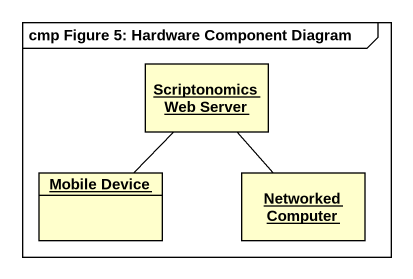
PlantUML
@startuml
mainframe cmp Figure 5: Hardware Component Diagram
hide circle
hide empty members
object "Scriptonomics Web Server" as Scriptonomics_Web_Server
object "Mobile Device" as Mobile_Device
object "Networked Computer" as Networked_Computer
Scriptonomics_Web_Server -- Mobile_Device
Scriptonomics_Web_Server -- Networked_Computer
@enduml
